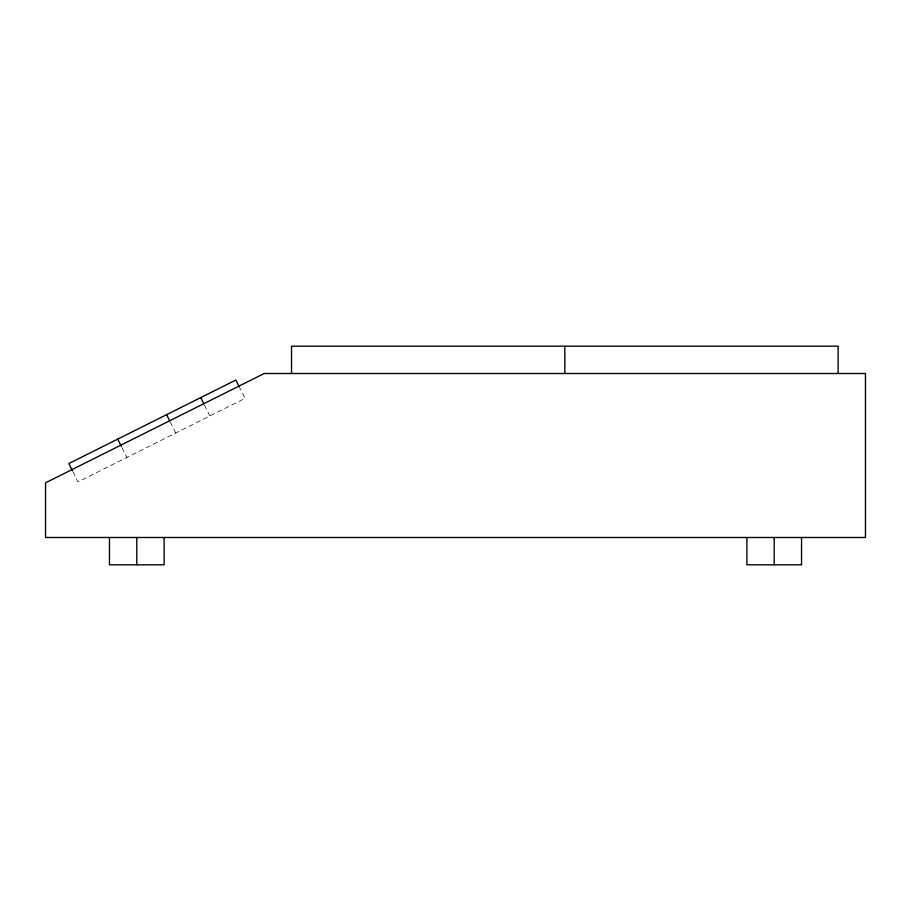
<?xml version="1.0" encoding="UTF-8"?>
<svg xmlns="http://www.w3.org/2000/svg" width="911" height="911" viewBox="0 0 911 911"><rect width="100%" height="100%" fill="white"/><g stroke="black" fill="none" stroke-linecap="round" stroke-linejoin="round"><path stroke-width="0.68" stroke-dasharray="4.55 3.42" d="M238.921 386.15L245.025 398.369L77.993 481.885L71.878 469.666M204.394 404.94L209.894 415.94M170.266 421.998L175.766 432.998M121.994 447.665L126.88 457.447"/><path stroke-width="1.37" d="M238.921 386.15L235.858 380.035L68.826 463.551L72.493 470.885M200.727 397.606L203.791 403.71M166.599 414.664L169.662 420.78M117.713 439.113L121.379 446.447M838.12 373.51L838.12 346.18L291.52 346.18L291.52 373.51M801.543 537.49L801.543 564.82L746.883 564.82L746.883 537.49M774.213 537.49L774.213 564.82M564.82 346.18L564.82 373.51M164.117 537.49L164.117 564.82L109.457 564.82L109.457 537.49M136.787 537.49L136.787 564.82M264.19 373.51L45.55 482.83L45.55 537.49L865.45 537.49L865.45 373.51L264.19 373.51"/></g></svg>
